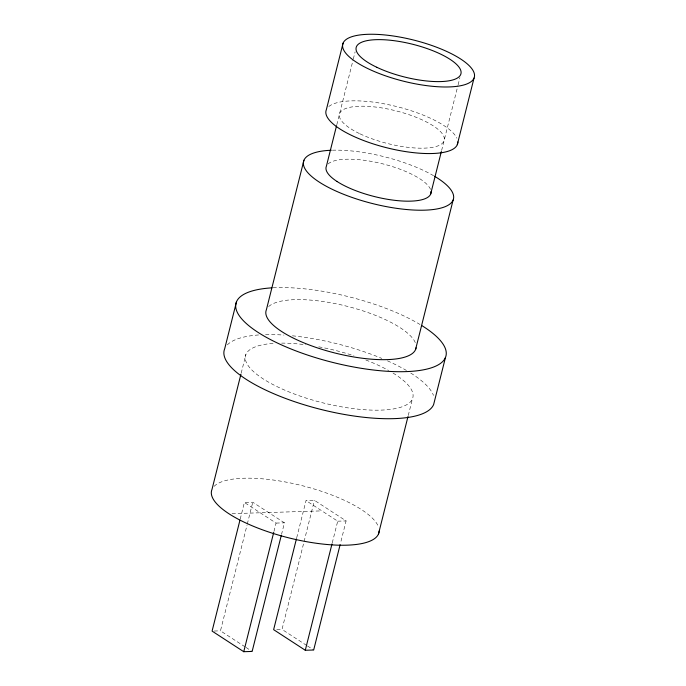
<?xml version="1.0" encoding="UTF-8"?>
<svg xmlns="http://www.w3.org/2000/svg" width="686" height="686" viewBox="0 0 686 686"><rect width="100%" height="100%" fill="white"/><g stroke="black" fill="none" stroke-linecap="round" stroke-linejoin="round"><path stroke-width="0.51" stroke-dasharray="3.43 2.57" d="M241.206 373.124L245.897 354.43M336.817 124.706L353.067 60.016M353.324 58.996L355.125 51.827M240.22 519.079L244.388 502.486L252.774 502.229L284.441 522.826L281.577 534.231M245.099 646.864L220.472 630.846L247.046 525.047M247.303 524.01L252.774 502.229M273.971 531.384L276.055 523.084L244.388 502.486M296.712 537.755L306.042 500.583L314.437 500.326L346.096 520.923L340.393 543.638M306.642 645.423L282.015 629.396L314.437 500.326M332.264 542.866L337.709 521.18L306.042 500.583M441.621 150.466L457.862 85.801M458.119 84.781L459.92 77.612M408.256 415.493L412.432 398.875M232.074 513.651L321.88 510.881M276.055 523.084L284.441 522.826M337.709 521.18L346.096 520.923M214.178 631.034L220.472 630.846M276.767 629.559L282.015 629.396M307.517 645.989L313.674 650.002M245.982 647.438L251.256 650.868M214.058 486.391A86.264 26.943 14.1 0 1 300.271 485.191A86.264 26.943 14.1 0 1 378.389 526.668M393.035 373.073A86.264 26.943 14.1 0 1 383.74 409.988A86.264 26.943 14.1 0 1 265.525 380.361A86.264 26.943 14.1 0 1 274.331 343.326M281.637 343.111A86.264 26.943 14.1 0 1 305.939 344.801M318.784 346.824A86.264 26.943 14.1 0 1 353.985 355.785M365.852 360.004A86.264 26.943 14.1 0 1 388.645 370.509M227.306 344.895A108.242 33.811 14.1 0 1 259.051 334.931M265.551 334.622A108.242 33.811 14.1 0 1 283.987 335.085M292.408 335.806A108.242 33.811 14.1 0 1 381.802 358.409M387.444 360.836A108.242 33.811 14.1 0 1 406.429 370.449M410.734 373.047A108.242 33.811 14.1 0 1 433.492 395.428M273.054 287.786A108.242 33.811 14.1 0 1 420.004 324.478M268.629 306.599A77.269 24.139 14.1 0 1 346.19 306.067A77.269 24.139 14.1 0 1 415.45 343.043M332.427 150.2A77.269 24.139 14.1 0 1 433.672 175.753M328.045 163.98A54.023 16.876 14.1 0 1 382.359 163.757A54.023 16.876 14.1 0 1 430.585 189.559M328.783 106.553A67.837 21.189 14.1 0 1 396.156 106.441A67.837 21.189 14.1 0 1 456.876 138.195M360.064 133.856A54.023 16.876 14.1 0 0 443.962 141.11A54.023 16.876 14.1 0 0 371.452 106.622A54.023 16.876 14.1 0 0 360.064 133.856"/><path stroke-width="1.03" d="M236.499 301.754L224.691 348.762A108.242 33.811 14.1 0 0 315.997 408.161A108.242 33.811 14.1 0 0 433.638 404.534L445.454 357.526M240.94 374.162L211.974 489.478A86.264 26.943 14.1 0 0 289.423 538.021A86.264 26.943 14.1 0 0 379.161 530.981M303.932 160.275L266.391 309.738A77.269 24.139 14.1 0 0 334.356 352.861A77.269 24.139 14.1 0 0 416.05 347.819M343.077 43.149L326.347 109.717A67.837 21.189 14.1 0 0 387.873 148.047A67.837 21.189 14.1 0 0 457.819 141.942M336.552 125.744L326.373 166.269A54.023 16.876 14.1 0 0 376.057 196.951A54.023 16.876 14.1 0 0 431.04 191.471M239.963 520.117L212.085 631.103L243.753 651.7L252.139 651.443L281.32 535.269M243.753 651.7L273.714 532.413M296.446 538.793L273.628 629.662L305.287 650.259L313.674 650.002L340.127 544.675M305.287 650.259L332.007 543.895M430.654 194.104L441.355 151.503M457.296 144.669L474.026 78.093A67.837 21.189 14.1 0 0 382.96 34.78A67.837 21.189 14.1 0 0 368.665 68.986A67.837 21.189 14.1 0 0 474.026 78.093M415.562 349.543L453.103 200.089M378.509 533.931L407.999 416.531M336.998 181.464L337.486 181.447M421.71 325.516A108.242 33.811 14.1 0 1 409.053 371.486A108.242 33.811 14.1 0 1 261.04 334.254A108.242 33.811 14.1 0 1 271.956 287.846M434.555 176.276A77.269 24.139 14.1 0 1 427.687 210.027A77.269 24.139 14.1 0 1 320.851 183.111A77.269 24.139 14.1 0 1 331.252 150.243M376.786 67.279A54.023 16.876 14.1 0 0 460.692 74.534A54.023 16.876 14.1 0 0 388.173 40.045A54.023 16.876 14.1 0 0 376.786 67.279"/></g></svg>
